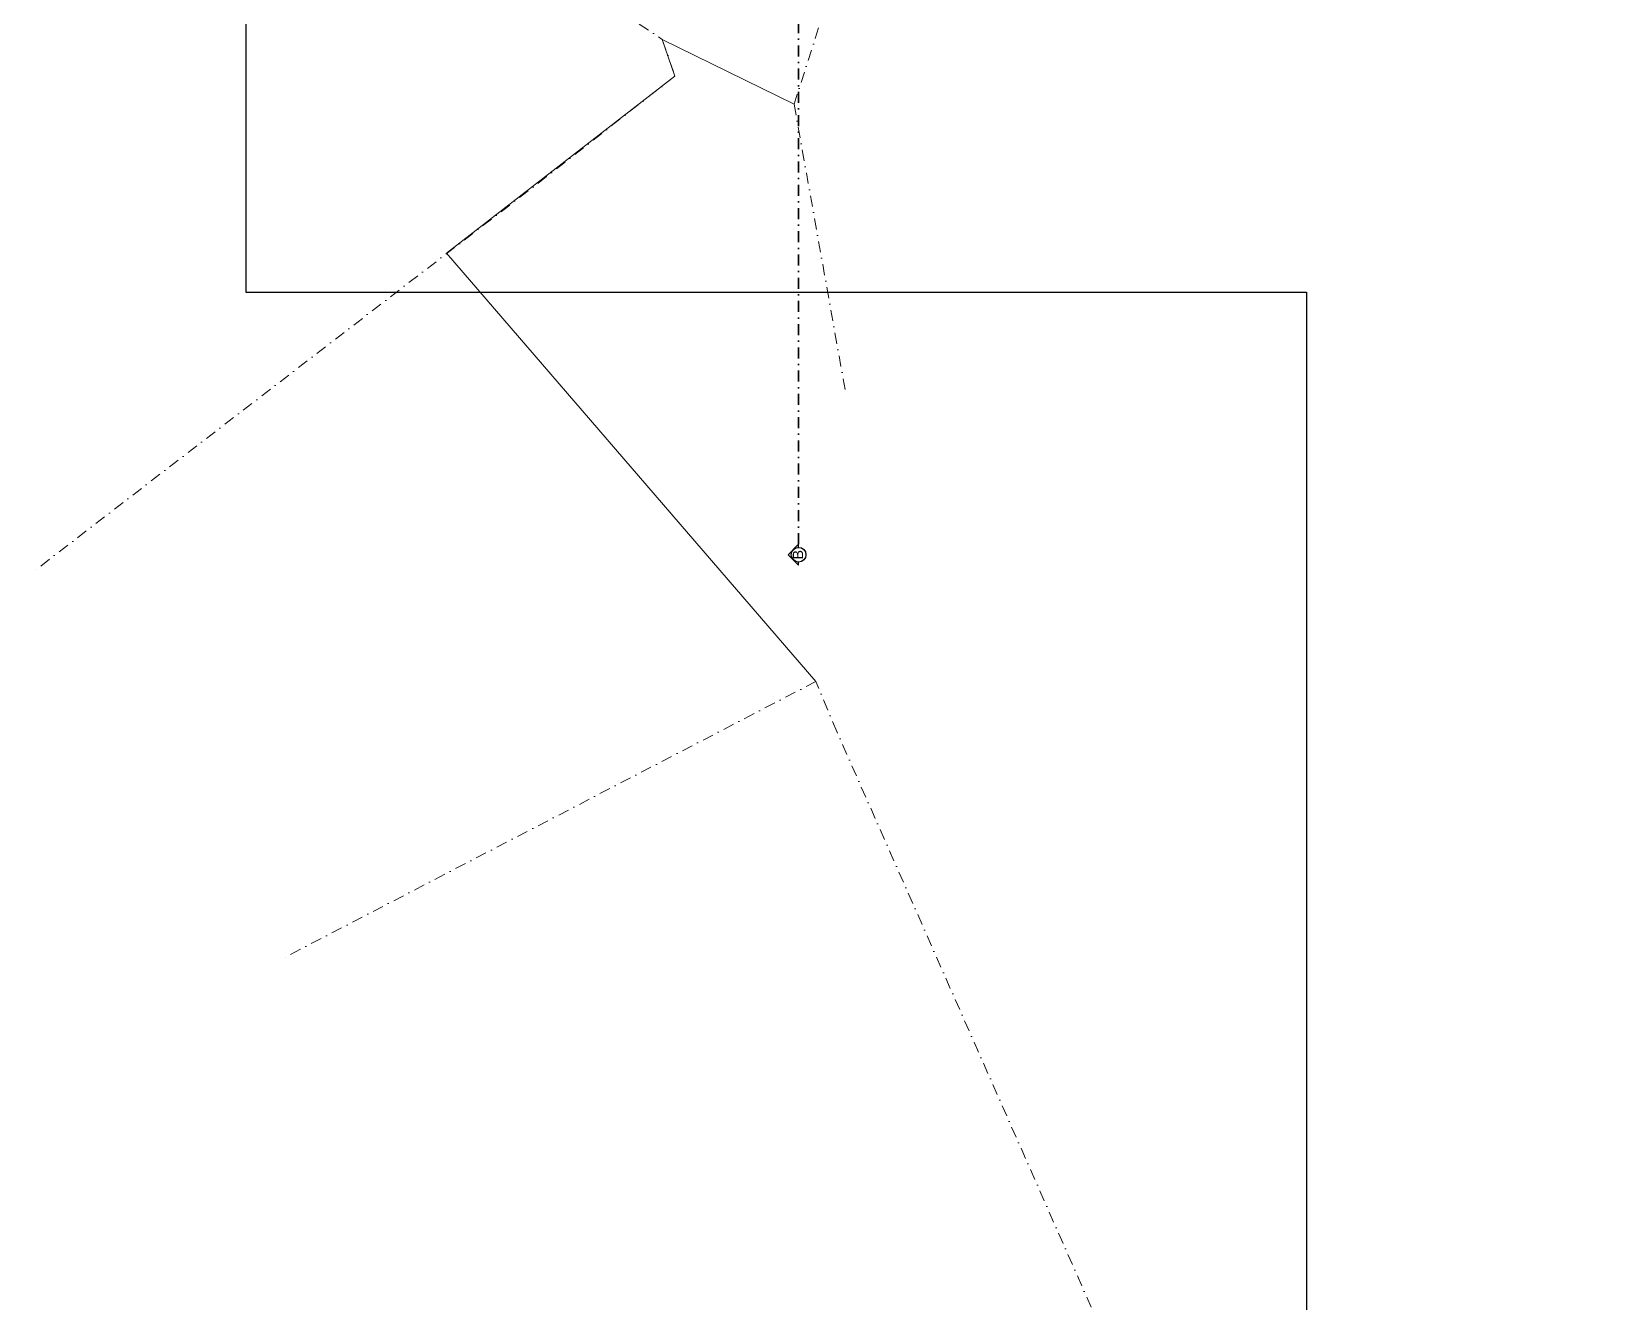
# Model space of a CAD drawing. Header units: millimetres. Extents: x -7085 to 93650, y -113521 to 35214.
# Drawn here: x -495 to 33311, y -46773 to -19257 of the extents above; entities that cross this region are included whole.
import ezdxf

# ---------------------------------------------------------------- set-up
doc = ezdxf.new("R2010")
doc.units = ezdxf.units.MM
doc.header["$MEASUREMENT"] = 0
doc.linetypes.add('Dot & Dashed', pattern=[502.708322, 238.125, -132.291667, 0, -132.291655])
for name, color, linetype, lineweight, true_color in [('A - Parcelat_Pen_No__161', 7, 'Continuous', 13, 0x6a6a6a), ('A - Prerjet_Pen_No__48', 7, 'Continuous', 25, 0xa80f02), ('A - Prerjet_Pen_No__8', 7, 'Continuous', 35, 0xa80f02)]:
    doc.layers.add(name, color=color, linetype=linetype, lineweight=lineweight, true_color=true_color)
doc.layers.add('A - Parcelat_Pen_No__20', color=1, linetype='Continuous', lineweight=0)
doc.layers.add('A - Pllaka mbi bodrum_Pen_No__42', color=8, linetype='Continuous', lineweight=25)
doc.layers.add('A - Pllaka mbi bodrum', color=7, linetype='Continuous')
doc.layers.add('A - Prerjet', color=7, linetype='Continuous')
doc.styles.add('GENERATED_STYLE_2', font='')
doc.styles.get('GENERATED_STYLE_2').set_extended_font_data('Arial')

# ---------------------------------------------------------------- blocks, each defined once
blk = doc.blocks.new('Slab_4', base_point=(52202, -19051))
at = {"layer": 'A - Pllaka mbi bodrum_Pen_No__42', "color": 8, "linetype": 'Continuous', "lineweight": 25, "flags": 128}
blk.add_lwpolyline([(52202, -19051), (4150, -19050), (4150, -24901), (27100, -24901), (27100, -53141), (34367, -53141), (34572, -54048), (58272, -48655), (58121, -47975), (60193, -47573), (56977, -33242), (55470, -33580), (54395, -28800), (53758, -28901), (42448, -29954), (42022, -24921), (53287, -23873)], close=True, dxfattribs=at)
blk = doc.blocks.new('Slab_9', base_point=(4150, -19050))
at = {"layer": 'A - Pllaka mbi bodrum_Pen_No__42', "color": 8, "linetype": 'Continuous', "lineweight": 25, "flags": 128}
blk.add_lwpolyline([(4150, -19050), (4150, -24901), (27100, -24901), (27100, -53141), (34367, -53141), (34572, -54048), (55898, -49195), (55730, -48438), (52543, -34237), (55470, -33580), (54395, -28800), (53758, -28901), (42448, -29954), (42022, -24921), (53287, -23873), (52202, -19051)], close=True, dxfattribs=at)
blk = doc.blocks.new('Cutting Plane_2', base_point=(16107, -30585))
at = {"layer": 'A - Prerjet_Pen_No__48', "color": 14, "linetype": 'Continuous', "lineweight": 25, "true_color": 0xa80f02}
for p, q in [((15882, 3865), (16107, 4090)), ((16107, 4090), (16107, 4024)), ((16107, 3640), (15882, 3865)), ((16107, 3705), (16107, 3640)), ((16107, -30360), (15882, -30585)), ((16107, -30426), (16107, -30360)), ((15882, -30585), (16107, -30810)), ((16107, -30810), (16107, -30744))]:
    blk.add_line(p, q, dxfattribs=at)
for centre in [(16107, 3865), (16107, -30585)]:
    blk.add_circle(centre, 159, dxfattribs=at)
at = {"layer": 'A - Prerjet_Pen_No__8', "color": 14, "linetype": 'Dot & Dashed', "lineweight": 35, "true_color": 0xa80f02}
blk.add_line((16107, -30360), (16107, 3640), dxfattribs=at)
at = {"layer": 'A - Prerjet_Pen_No__48', "color": 14, "lineweight": 25, "true_color": 0xa80f02, "char_height": 225, "rotation": 90, "style": 'GENERATED_STYLE_2'}
for s, insert, attachment_point in [('\\A1;{\\pql;\\pt0;\\fArial|b0|i0|c0|p34;B}', (16206, 3762), 7), ('\\A1;{\\pqr;\\pt0;\\fArial|b0|i0|c0|p34;B}', (16206, -30482), 9)]:
    blk.add_mtext(s, dxfattribs=dict(at, insert=insert, attachment_point=attachment_point))

msp = doc.modelspace()

# ---------------------------------------------------------------- linework, layer by layer
at = {"layer": 'A - Parcelat_Pen_No__161', "color": 251, "linetype": 'Dot & Dashed', "lineweight": 13, "true_color": 0x6a6a6a}
for points in [[(17923, -14877), (16010, -20836)], [(10992, -17978), (13156, -19434)], [(13156, -19434), (13430, -20228)], [(13430, -20228), (10656, -22404)], [(16010, -20836), (17136, -27139)], [(10656, -22404), (-495, -30987)], [(16483, -33328), (4888, -39352)], [(16934, -34412), (16483, -33328)], [(23252, -48707), (16934, -34412)]]:
    msp.add_lwpolyline(points, dxfattribs=at)
at = {"layer": 'A - Parcelat_Pen_No__20', "color": 1, "linetype": 'Continuous', "lineweight": 0}
msp.add_lwpolyline([(16483, -33328), (8490, -24061), (13430, -20228), (13156, -19434), (16010, -20836)], dxfattribs=at)

# ---------------------------------------------------------------- block references
at = {"layer": 'A - Pllaka mbi bodrum', "color": 8, "linetype": 'Continuous', "lineweight": 25}
for name, p in [('Slab_4', (52202, -19051)), ('Slab_9', (4150, -19050))]:
    msp.add_blockref(name, p, dxfattribs=at)
at = {"layer": 'A - Prerjet', "color": 14, "lineweight": 35, "true_color": 0xa80f02}
msp.add_blockref('Cutting Plane_2', (16107, -30585), dxfattribs=at)

doc.saveas('drawing.dxf')
